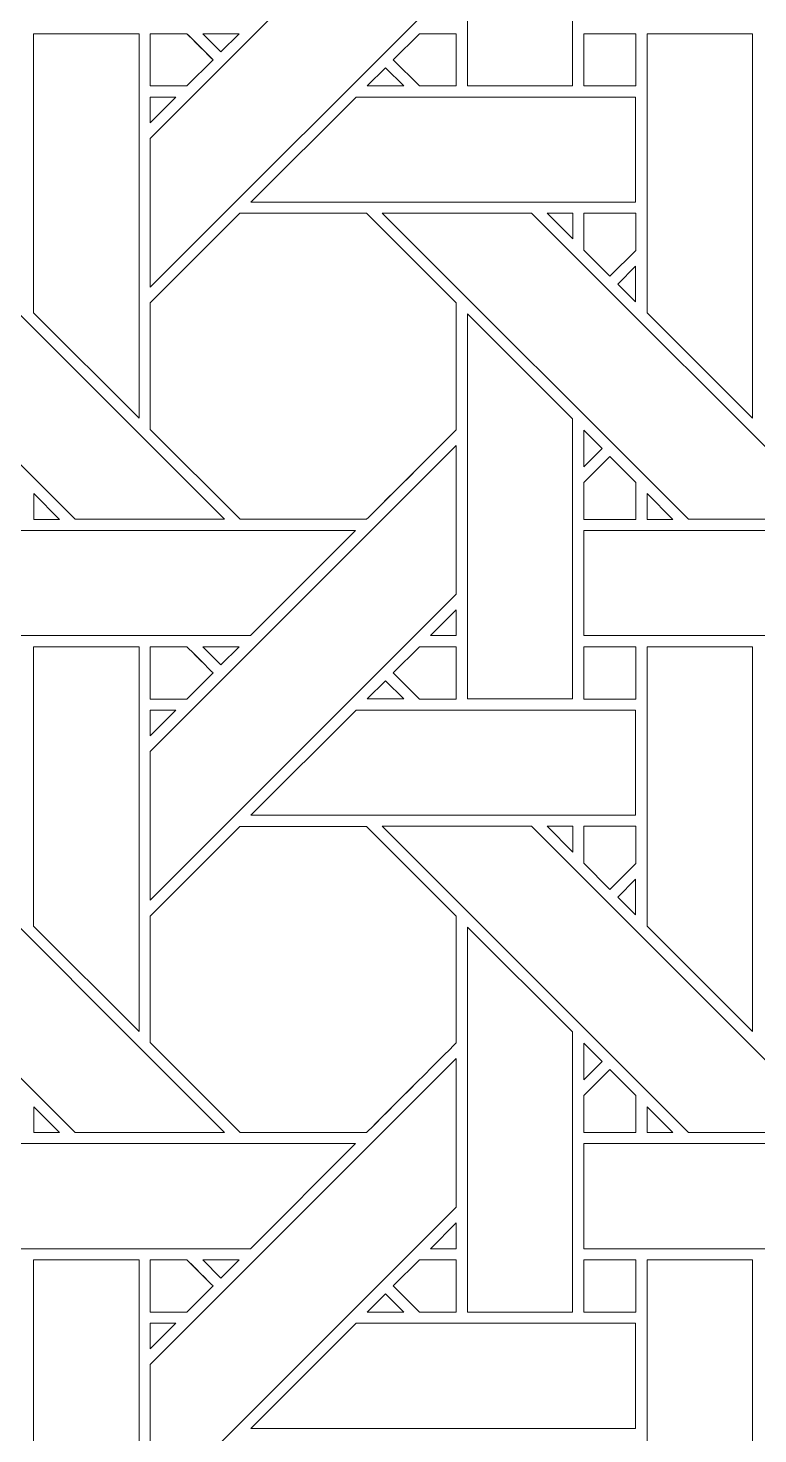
# Model space of a CAD drawing. Header units: inches. Extents: x 2.4 to 22.4, y -0.9 to 19.1.
# Drawn here: x 16.227 to 17.355, y 6.02 to 8.195 of the extents above; entities that cross this region are included whole.
import ezdxf

# ---------------------------------------------------------------- set-up
doc = ezdxf.new("R2010")
doc.units = ezdxf.units.IN
doc.header["$MEASUREMENT"] = 0
doc.layers.add('Design', color=7, linetype='Continuous', lineweight=0)

msp = doc.modelspace()

# ---------------------------------------------------------------- linework, layer by layer
at = {"layer": 'Design'}
for points, knots in [([(12.3829, 19.0948), (6.86, 19.0948), (2.3829, 14.6176), (2.3829, 9.0948), (2.3829, 3.5719), (6.86, -0.9052), (12.3829, -0.9052), (17.9057, -0.9052), (22.3829, 3.5719), (22.3829, 9.0948), (22.3829, 14.6176), (17.9057, 19.0948), (12.3829, 19.0948)], [0, 0, 0, 0, 1, 1, 1, 2, 2, 2, 3, 3, 3, 4, 4, 4, 4]), ([(12.3829, 17.972), (7.4801, 17.972), (3.5056, 13.9975), (3.5056, 9.0948), (3.5056, 4.192), (7.4801, 0.2175), (12.3829, 0.2175), (17.2856, 0.2175), (21.2601, 4.192), (21.2601, 9.0948), (21.2601, 13.9975), (17.2856, 17.972), (12.3829, 17.972)], [0, 0, 0, 0, 1, 1, 1, 2, 2, 2, 3, 3, 3, 4, 4, 4, 4]), ([(16.9061, 8.1057), (16.9061, 8.1057), (16.9061, 8.7015), (16.9061, 8.7015), (16.9061, 8.7015), (17.0689, 8.5394), (17.0689, 8.5394), (17.0689, 8.5394), (17.0689, 8.1057), (17.0689, 8.1057), (17.0689, 8.1057), (16.9061, 8.1057), (16.9061, 8.1057)], [0, 0, 0, 0, 1, 1, 1, 2, 2, 2, 3, 3, 3, 4, 4, 4, 4]), ([(16.889, 8.2679), (16.889, 8.2679), (16.4153, 7.7943), (16.4153, 7.7943), (16.4153, 7.7943), (16.4153, 8.0244), (16.4153, 8.0244), (16.4153, 8.0244), (16.889, 8.498), (16.889, 8.498), (16.889, 8.498), (16.889, 8.2679), (16.889, 8.2679)], [0, 0, 0, 0, 1, 1, 1, 2, 2, 2, 3, 3, 3, 4, 4, 4, 4]), ([(16.2352, 7.7543), (16.2352, 7.7543), (16.2352, 8.1865), (16.2352, 8.1865), (16.2352, 8.1865), (16.3982, 8.1865), (16.3982, 8.1865), (16.3982, 8.1865), (16.3982, 7.5914), (16.3982, 7.5914), (16.3982, 7.5914), (16.2352, 7.7543), (16.2352, 7.7543)], [0, 0, 0, 0, 1, 1, 1, 2, 2, 2, 3, 3, 3, 4, 4, 4, 4]), ([(16.4153, 8.1057), (16.4153, 8.1057), (16.4153, 8.1865), (16.4153, 8.1865), (16.4153, 8.1865), (16.4724, 8.1865), (16.4724, 8.1865), (16.4775, 8.1813), (16.5083, 8.1505), (16.5127, 8.1461), (16.5127, 8.1461), (16.4723, 8.1057), (16.4723, 8.1057), (16.4723, 8.1057), (16.4153, 8.1057), (16.4153, 8.1057)], [0, 0, 0, 0, 1, 1, 1, 2, 2, 2, 3, 3, 3, 4, 4, 4, 5, 5, 5, 5]), ([(16.5127, 8.1461), (16.5127, 8.1461), (16.4723, 8.1057), (16.4723, 8.1057), (16.4723, 8.1057), (16.4153, 8.1057), (16.4153, 8.1057), (16.4153, 8.1057), (16.4153, 8.1865), (16.4153, 8.1865), (16.4153, 8.1865), (16.4724, 8.1865), (16.4724, 8.1865), (16.4777, 8.1812), (16.5085, 8.1503), (16.5127, 8.1461)], [0, 0, 0, 0, 1, 1, 1, 2, 2, 2, 3, 3, 3, 4, 4, 4, 5, 5, 5, 5]), ([(16.4967, 8.1865), (16.4967, 8.1865), (16.5532, 8.1865), (16.5532, 8.1865), (16.5532, 8.1865), (16.5249, 8.1583), (16.5249, 8.1583), (16.5249, 8.1583), (16.4967, 8.1865), (16.4967, 8.1865)], [0, 0, 0, 0, 1, 1, 1, 2, 2, 2, 3, 3, 3, 3]), ([(16.8319, 8.1057), (16.8319, 8.1057), (16.7915, 8.1461), (16.7915, 8.1461), (16.7915, 8.1461), (16.832, 8.1865), (16.832, 8.1865), (16.832, 8.1865), (16.889, 8.1865), (16.889, 8.1865), (16.889, 8.1865), (16.889, 8.1057), (16.889, 8.1057), (16.889, 8.1057), (16.8319, 8.1057), (16.8319, 8.1057)], [0, 0, 0, 0, 1, 1, 1, 2, 2, 2, 3, 3, 3, 4, 4, 4, 5, 5, 5, 5]), ([(16.889, 8.1057), (16.889, 8.1057), (16.8319, 8.1057), (16.8319, 8.1057), (16.8319, 8.1057), (16.7915, 8.1461), (16.7915, 8.1461), (16.7915, 8.1461), (16.832, 8.1865), (16.832, 8.1865), (16.832, 8.1865), (16.889, 8.1865), (16.889, 8.1865), (16.889, 8.1865), (16.889, 8.1057), (16.889, 8.1057)], [0, 0, 0, 0, 1, 1, 1, 2, 2, 2, 3, 3, 3, 4, 4, 4, 5, 5, 5, 5]), ([(17.0862, 8.1057), (17.0862, 8.1057), (17.0862, 8.1865), (17.0862, 8.1865), (17.0862, 8.1865), (17.1665, 8.1865), (17.1665, 8.1865), (17.1665, 8.1865), (17.1665, 8.1057), (17.1665, 8.1057), (17.1665, 8.1057), (17.0862, 8.1057), (17.0862, 8.1057)], [0, 0, 0, 0, 1, 1, 1, 2, 2, 2, 3, 3, 3, 4, 4, 4, 4]), ([(17.0862, 8.1057), (17.0862, 8.1057), (17.0862, 8.1865), (17.0862, 8.1865), (17.0862, 8.1865), (17.1665, 8.1865), (17.1665, 8.1865), (17.1665, 8.1865), (17.1665, 8.1057), (17.1665, 8.1057), (17.1665, 8.1057), (17.0862, 8.1057), (17.0862, 8.1057)], [0, 0, 0, 0, 1, 1, 1, 2, 2, 2, 3, 3, 3, 4, 4, 4, 4]), ([(17.184, 7.7543), (17.184, 7.7543), (17.184, 8.1865), (17.184, 8.1865), (17.184, 8.1865), (17.3469, 8.1865), (17.3469, 8.1865), (17.3469, 8.1865), (17.3469, 7.5914), (17.3469, 7.5914), (17.3469, 7.5914), (17.184, 7.7543), (17.184, 7.7543)], [0, 0, 0, 0, 1, 1, 1, 2, 2, 2, 3, 3, 3, 4, 4, 4, 4]), ([(16.7794, 8.1339), (16.7794, 8.1339), (16.8076, 8.1057), (16.8076, 8.1057), (16.8076, 8.1057), (16.7511, 8.1057), (16.7511, 8.1057), (16.7511, 8.1057), (16.7794, 8.1339), (16.7794, 8.1339)], [0, 0, 0, 0, 1, 1, 1, 2, 2, 2, 3, 3, 3, 3]), ([(16.4551, 8.0885), (16.4551, 8.0885), (16.4153, 8.0487), (16.4153, 8.0487), (16.4153, 8.0487), (16.4153, 8.0885), (16.4153, 8.0885), (16.4153, 8.0885), (16.4551, 8.0885), (16.4551, 8.0885)], [0, 0, 0, 0, 1, 1, 1, 2, 2, 2, 3, 3, 3, 3]), ([(17.1664, 8.0885), (17.1664, 8.0885), (17.1664, 7.9257), (17.1664, 7.9257), (17.1664, 7.9257), (16.5711, 7.9257), (16.5711, 7.9257), (16.5711, 7.9257), (16.734, 8.0885), (16.734, 8.0885), (16.734, 8.0885), (17.1664, 8.0885), (17.1664, 8.0885)], [0, 0, 0, 0, 1, 1, 1, 2, 2, 2, 3, 3, 3, 4, 4, 4, 4]), ([(16.2993, 7.435), (16.2993, 7.435), (15.8257, 7.9086), (15.8257, 7.9086), (15.8257, 7.9086), (16.0567, 7.9086), (16.0567, 7.9086), (16.0567, 7.9086), (16.5303, 7.435), (16.5303, 7.435), (16.5303, 7.435), (16.2993, 7.435), (16.2993, 7.435)], [0, 0, 0, 0, 1, 1, 1, 2, 2, 2, 3, 3, 3, 4, 4, 4, 4]), ([(16.7503, 7.435), (16.7503, 7.435), (16.5546, 7.435), (16.5546, 7.435), (16.5546, 7.435), (16.4153, 7.5742), (16.4153, 7.5742), (16.4153, 7.5742), (16.4153, 7.7699), (16.4153, 7.7699), (16.4153, 7.7699), (16.554, 7.9086), (16.554, 7.9086), (16.554, 7.9086), (16.7502, 7.9086), (16.7502, 7.9086), (16.7502, 7.9086), (16.889, 7.7699), (16.889, 7.7699), (16.889, 7.7699), (16.889, 7.5737), (16.889, 7.5737), (16.8712, 7.5557), (16.7593, 7.444), (16.7503, 7.435)], [0, 0, 0, 0, 1, 1, 1, 2, 2, 2, 3, 3, 3, 4, 4, 4, 5, 5, 5, 6, 6, 6, 7, 7, 7, 8, 8, 8, 8]), ([(16.889, 7.5737), (16.8711, 7.5556), (16.7592, 7.4439), (16.7503, 7.435), (16.7503, 7.435), (16.5546, 7.435), (16.5546, 7.435), (16.5546, 7.435), (16.4153, 7.5742), (16.4153, 7.5742), (16.4153, 7.5742), (16.4153, 7.7699), (16.4153, 7.7699), (16.4153, 7.7699), (16.554, 7.9086), (16.554, 7.9086), (16.554, 7.9086), (16.7502, 7.9086), (16.7502, 7.9086), (16.7502, 7.9086), (16.889, 7.7699), (16.889, 7.7699), (16.889, 7.7699), (16.889, 7.5737), (16.889, 7.5737)], [0, 0, 0, 0, 1, 1, 1, 2, 2, 2, 3, 3, 3, 4, 4, 4, 5, 5, 5, 6, 6, 6, 7, 7, 7, 8, 8, 8, 8]), ([(17.248, 7.435), (17.248, 7.435), (16.7745, 7.9086), (16.7745, 7.9086), (16.7745, 7.9086), (17.0054, 7.9086), (17.0054, 7.9086), (17.0054, 7.9086), (17.479, 7.435), (17.479, 7.435), (17.479, 7.435), (17.248, 7.435), (17.248, 7.435)], [0, 0, 0, 0, 1, 1, 1, 2, 2, 2, 3, 3, 3, 4, 4, 4, 4]), ([(17.069, 7.9086), (17.069, 7.9086), (17.069, 7.8688), (17.069, 7.8688), (17.069, 7.8688), (17.0295, 7.9086), (17.0295, 7.9086), (17.0295, 7.9086), (17.069, 7.9086), (17.069, 7.9086)], [0, 0, 0, 0, 1, 1, 1, 2, 2, 2, 3, 3, 3, 3]), ([(17.1665, 7.9086), (17.1665, 7.9086), (17.1665, 7.851), (17.1665, 7.851), (17.1665, 7.851), (17.1265, 7.8111), (17.1265, 7.8111), (17.1265, 7.8111), (17.0862, 7.8514), (17.0862, 7.8514), (17.0862, 7.8514), (17.0862, 7.9086), (17.0862, 7.9086), (17.0862, 7.9086), (17.1665, 7.9086), (17.1665, 7.9086)], [0, 0, 0, 0, 1, 1, 1, 2, 2, 2, 3, 3, 3, 4, 4, 4, 5, 5, 5, 5]), ([(17.1265, 7.8111), (17.1265, 7.8111), (17.0862, 7.8514), (17.0862, 7.8514), (17.0862, 7.8514), (17.0862, 7.9086), (17.0862, 7.9086), (17.0862, 7.9086), (17.1665, 7.9086), (17.1665, 7.9086), (17.1665, 7.9086), (17.1665, 7.851), (17.1665, 7.851), (17.1665, 7.851), (17.1265, 7.8111), (17.1265, 7.8111)], [0, 0, 0, 0, 1, 1, 1, 2, 2, 2, 3, 3, 3, 4, 4, 4, 5, 5, 5, 5]), ([(17.1664, 7.8268), (17.1664, 7.8268), (17.1664, 7.7716), (17.1664, 7.7716), (17.1664, 7.7716), (17.1387, 7.799), (17.1387, 7.799), (17.1387, 7.799), (17.1664, 7.8268), (17.1664, 7.8268)], [0, 0, 0, 0, 1, 1, 1, 2, 2, 2, 3, 3, 3, 3]), ([(16.9061, 7.157), (16.9061, 7.157), (16.9061, 7.7528), (16.9061, 7.7528), (16.9061, 7.7528), (17.0689, 7.5906), (17.0689, 7.5906), (17.0689, 7.5906), (17.0689, 7.157), (17.0689, 7.157), (17.0689, 7.157), (16.9061, 7.157), (16.9061, 7.157)], [0, 0, 0, 0, 1, 1, 1, 2, 2, 2, 3, 3, 3, 4, 4, 4, 4]), ([(17.0862, 7.5164), (17.0862, 7.5164), (17.0862, 7.5732), (17.0862, 7.5732), (17.0862, 7.5732), (17.1144, 7.5446), (17.1144, 7.5446), (17.1144, 7.5446), (17.0862, 7.5164), (17.0862, 7.5164)], [0, 0, 0, 0, 1, 1, 1, 2, 2, 2, 3, 3, 3, 3]), ([(16.889, 7.3192), (16.889, 7.3192), (16.4153, 6.8455), (16.4153, 6.8455), (16.4153, 6.8455), (16.4153, 7.0756), (16.4153, 7.0756), (16.4153, 7.0756), (16.889, 7.5492), (16.889, 7.5492), (16.889, 7.5492), (16.889, 7.3192), (16.889, 7.3192)], [0, 0, 0, 0, 1, 1, 1, 2, 2, 2, 3, 3, 3, 4, 4, 4, 4]), ([(17.0862, 7.4347), (17.0862, 7.4347), (17.0862, 7.492), (17.0862, 7.492), (17.0862, 7.492), (17.1265, 7.5323), (17.1265, 7.5323), (17.1265, 7.5323), (17.1669, 7.492), (17.1669, 7.492), (17.1669, 7.492), (17.1669, 7.4347), (17.1669, 7.4347), (17.1669, 7.4347), (17.0862, 7.4347), (17.0862, 7.4347)], [0, 0, 0, 0, 1, 1, 1, 2, 2, 2, 3, 3, 3, 4, 4, 4, 5, 5, 5, 5]), ([(17.1265, 7.5323), (17.1265, 7.5323), (17.1669, 7.492), (17.1669, 7.492), (17.1669, 7.492), (17.1669, 7.4347), (17.1669, 7.4347), (17.1669, 7.4347), (17.0862, 7.4347), (17.0862, 7.4347), (17.0862, 7.4347), (17.0862, 7.492), (17.0862, 7.492), (17.0862, 7.492), (17.1265, 7.5323), (17.1265, 7.5323)], [0, 0, 0, 0, 1, 1, 1, 2, 2, 2, 3, 3, 3, 4, 4, 4, 5, 5, 5, 5]), ([(16.2354, 7.4349), (16.2354, 7.4349), (16.2354, 7.4747), (16.2354, 7.4747), (16.2354, 7.4747), (16.2751, 7.4349), (16.2751, 7.4349), (16.2751, 7.4349), (16.2354, 7.4349), (16.2354, 7.4349)], [0, 0, 0, 0, 1, 1, 1, 2, 2, 2, 3, 3, 3, 3]), ([(17.1841, 7.4349), (17.1841, 7.4349), (17.1841, 7.4747), (17.1841, 7.4747), (17.1841, 7.4747), (17.2238, 7.4349), (17.2238, 7.4349), (17.2238, 7.4349), (17.1841, 7.4349), (17.1841, 7.4349)], [0, 0, 0, 0, 1, 1, 1, 2, 2, 2, 3, 3, 3, 3]), ([(16.5704, 7.255), (16.5704, 7.255), (16.1375, 7.255), (16.1375, 7.255), (16.1375, 7.255), (16.1375, 7.4177), (16.1375, 7.4177), (16.1375, 7.4177), (16.7332, 7.4177), (16.7332, 7.4177), (16.7332, 7.4177), (16.5704, 7.255), (16.5704, 7.255)], [0, 0, 0, 0, 1, 1, 1, 2, 2, 2, 3, 3, 3, 4, 4, 4, 4]), ([(17.5191, 7.255), (17.5191, 7.255), (17.0862, 7.255), (17.0862, 7.255), (17.0862, 7.255), (17.0862, 7.4177), (17.0862, 7.4177), (17.0862, 7.4177), (17.6819, 7.4177), (17.6819, 7.4177), (17.6819, 7.4177), (17.5191, 7.255), (17.5191, 7.255)], [0, 0, 0, 0, 1, 1, 1, 2, 2, 2, 3, 3, 3, 4, 4, 4, 4]), ([(16.889, 7.2948), (16.889, 7.2948), (16.889, 7.255), (16.889, 7.255), (16.889, 7.255), (16.8492, 7.255), (16.8492, 7.255), (16.8492, 7.255), (16.889, 7.2948), (16.889, 7.2948)], [0, 0, 0, 0, 1, 1, 1, 2, 2, 2, 3, 3, 3, 3]), ([(16.2352, 6.8055), (16.2352, 6.8055), (16.2352, 7.2377), (16.2352, 7.2377), (16.2352, 7.2377), (16.3982, 7.2377), (16.3982, 7.2377), (16.3982, 7.2377), (16.3982, 6.6426), (16.3982, 6.6426), (16.3982, 6.6426), (16.2352, 6.8055), (16.2352, 6.8055)], [0, 0, 0, 0, 1, 1, 1, 2, 2, 2, 3, 3, 3, 4, 4, 4, 4]), ([(16.4153, 7.1569), (16.4153, 7.1569), (16.4153, 7.2377), (16.4153, 7.2377), (16.4153, 7.2377), (16.4724, 7.2377), (16.4724, 7.2377), (16.4775, 7.2326), (16.5083, 7.2018), (16.5127, 7.1974), (16.5127, 7.1974), (16.4723, 7.1569), (16.4723, 7.1569), (16.4723, 7.1569), (16.4153, 7.1569), (16.4153, 7.1569)], [0, 0, 0, 0, 1, 1, 1, 2, 2, 2, 3, 3, 3, 4, 4, 4, 5, 5, 5, 5]), ([(16.5127, 7.1974), (16.5127, 7.1974), (16.4723, 7.1569), (16.4723, 7.1569), (16.4723, 7.1569), (16.4153, 7.1569), (16.4153, 7.1569), (16.4153, 7.1569), (16.4153, 7.2377), (16.4153, 7.2377), (16.4153, 7.2377), (16.4724, 7.2377), (16.4724, 7.2377), (16.4777, 7.2324), (16.5085, 7.2016), (16.5127, 7.1974)], [0, 0, 0, 0, 1, 1, 1, 2, 2, 2, 3, 3, 3, 4, 4, 4, 5, 5, 5, 5]), ([(16.4967, 7.2377), (16.4967, 7.2377), (16.5532, 7.2377), (16.5532, 7.2377), (16.5532, 7.2377), (16.5249, 7.2096), (16.5249, 7.2096), (16.5249, 7.2096), (16.4967, 7.2377), (16.4967, 7.2377)], [0, 0, 0, 0, 1, 1, 1, 2, 2, 2, 3, 3, 3, 3]), ([(16.8319, 7.1569), (16.8319, 7.1569), (16.7915, 7.1973), (16.7915, 7.1973), (16.7915, 7.1973), (16.832, 7.2377), (16.832, 7.2377), (16.832, 7.2377), (16.889, 7.2377), (16.889, 7.2377), (16.889, 7.2377), (16.889, 7.1569), (16.889, 7.1569), (16.889, 7.1569), (16.8319, 7.1569), (16.8319, 7.1569)], [0, 0, 0, 0, 1, 1, 1, 2, 2, 2, 3, 3, 3, 4, 4, 4, 5, 5, 5, 5]), ([(16.889, 7.1569), (16.889, 7.1569), (16.8319, 7.1569), (16.8319, 7.1569), (16.8319, 7.1569), (16.7915, 7.1973), (16.7915, 7.1973), (16.7915, 7.1973), (16.832, 7.2377), (16.832, 7.2377), (16.832, 7.2377), (16.889, 7.2377), (16.889, 7.2377), (16.889, 7.2377), (16.889, 7.1569), (16.889, 7.1569)], [0, 0, 0, 0, 1, 1, 1, 2, 2, 2, 3, 3, 3, 4, 4, 4, 5, 5, 5, 5]), ([(17.0862, 7.1569), (17.0862, 7.1569), (17.0862, 7.2377), (17.0862, 7.2377), (17.0862, 7.2377), (17.1665, 7.2377), (17.1665, 7.2377), (17.1665, 7.2377), (17.1665, 7.1569), (17.1665, 7.1569), (17.1665, 7.1569), (17.0862, 7.1569), (17.0862, 7.1569)], [0, 0, 0, 0, 1, 1, 1, 2, 2, 2, 3, 3, 3, 4, 4, 4, 4]), ([(17.0862, 7.1569), (17.0862, 7.1569), (17.0862, 7.2377), (17.0862, 7.2377), (17.0862, 7.2377), (17.1665, 7.2377), (17.1665, 7.2377), (17.1665, 7.2377), (17.1665, 7.1569), (17.1665, 7.1569), (17.1665, 7.1569), (17.0862, 7.1569), (17.0862, 7.1569)], [0, 0, 0, 0, 1, 1, 1, 2, 2, 2, 3, 3, 3, 4, 4, 4, 4]), ([(17.184, 6.8055), (17.184, 6.8055), (17.184, 7.2377), (17.184, 7.2377), (17.184, 7.2377), (17.3469, 7.2377), (17.3469, 7.2377), (17.3469, 7.2377), (17.3469, 6.6426), (17.3469, 6.6426), (17.3469, 6.6426), (17.184, 6.8055), (17.184, 6.8055)], [0, 0, 0, 0, 1, 1, 1, 2, 2, 2, 3, 3, 3, 4, 4, 4, 4]), ([(16.7794, 7.1852), (16.7794, 7.1852), (16.8076, 7.157), (16.8076, 7.157), (16.8076, 7.157), (16.7511, 7.157), (16.7511, 7.157), (16.7511, 7.157), (16.7794, 7.1852), (16.7794, 7.1852)], [0, 0, 0, 0, 1, 1, 1, 2, 2, 2, 3, 3, 3, 3]), ([(16.4551, 7.1398), (16.4551, 7.1398), (16.4153, 7.1), (16.4153, 7.1), (16.4153, 7.1), (16.4153, 7.1398), (16.4153, 7.1398), (16.4153, 7.1398), (16.4551, 7.1398), (16.4551, 7.1398)], [0, 0, 0, 0, 1, 1, 1, 2, 2, 2, 3, 3, 3, 3]), ([(17.1664, 7.1398), (17.1664, 7.1398), (17.1664, 6.977), (17.1664, 6.977), (17.1664, 6.977), (16.5711, 6.977), (16.5711, 6.977), (16.5711, 6.977), (16.734, 7.1398), (16.734, 7.1398), (16.734, 7.1398), (17.1664, 7.1398), (17.1664, 7.1398)], [0, 0, 0, 0, 1, 1, 1, 2, 2, 2, 3, 3, 3, 4, 4, 4, 4]), ([(16.2993, 6.4862), (16.2993, 6.4862), (15.8257, 6.9599), (15.8257, 6.9599), (15.8257, 6.9599), (16.0567, 6.9599), (16.0567, 6.9599), (16.0567, 6.9599), (16.5303, 6.4862), (16.5303, 6.4862), (16.5303, 6.4862), (16.2993, 6.4862), (16.2993, 6.4862)], [0, 0, 0, 0, 1, 1, 1, 2, 2, 2, 3, 3, 3, 4, 4, 4, 4]), ([(16.7503, 6.4862), (16.7503, 6.4862), (16.5546, 6.4862), (16.5546, 6.4862), (16.5546, 6.4862), (16.4153, 6.6255), (16.4153, 6.6255), (16.4153, 6.6255), (16.4153, 6.8211), (16.4153, 6.8211), (16.4153, 6.8211), (16.554, 6.9598), (16.554, 6.9598), (16.554, 6.9598), (16.7502, 6.9598), (16.7502, 6.9598), (16.7502, 6.9598), (16.889, 6.8211), (16.889, 6.8211), (16.889, 6.8211), (16.889, 6.6249), (16.889, 6.6249), (16.8712, 6.607), (16.7593, 6.4952), (16.7503, 6.4862)], [0, 0, 0, 0, 1, 1, 1, 2, 2, 2, 3, 3, 3, 4, 4, 4, 5, 5, 5, 6, 6, 6, 7, 7, 7, 8, 8, 8, 8]), ([(16.889, 6.6249), (16.8711, 6.6069), (16.7592, 6.4952), (16.7503, 6.4862), (16.7503, 6.4862), (16.5546, 6.4862), (16.5546, 6.4862), (16.5546, 6.4862), (16.4153, 6.6255), (16.4153, 6.6255), (16.4153, 6.6255), (16.4153, 6.8211), (16.4153, 6.8211), (16.4153, 6.8211), (16.554, 6.9598), (16.554, 6.9598), (16.554, 6.9598), (16.7502, 6.9598), (16.7502, 6.9598), (16.7502, 6.9598), (16.889, 6.8211), (16.889, 6.8211), (16.889, 6.8211), (16.889, 6.6249), (16.889, 6.6249)], [0, 0, 0, 0, 1, 1, 1, 2, 2, 2, 3, 3, 3, 4, 4, 4, 5, 5, 5, 6, 6, 6, 7, 7, 7, 8, 8, 8, 8]), ([(17.248, 6.4862), (17.248, 6.4862), (16.7745, 6.9599), (16.7745, 6.9599), (16.7745, 6.9599), (17.0054, 6.9599), (17.0054, 6.9599), (17.0054, 6.9599), (17.479, 6.4862), (17.479, 6.4862), (17.479, 6.4862), (17.248, 6.4862), (17.248, 6.4862)], [0, 0, 0, 0, 1, 1, 1, 2, 2, 2, 3, 3, 3, 4, 4, 4, 4]), ([(17.069, 6.9599), (17.069, 6.9599), (17.069, 6.92), (17.069, 6.92), (17.069, 6.92), (17.0295, 6.9599), (17.0295, 6.9599), (17.0295, 6.9599), (17.069, 6.9599), (17.069, 6.9599)], [0, 0, 0, 0, 1, 1, 1, 2, 2, 2, 3, 3, 3, 3]), ([(17.1665, 6.9599), (17.1665, 6.9599), (17.1665, 6.9023), (17.1665, 6.9023), (17.1665, 6.9023), (17.1265, 6.8623), (17.1265, 6.8623), (17.1265, 6.8623), (17.0862, 6.9027), (17.0862, 6.9027), (17.0862, 6.9027), (17.0862, 6.9599), (17.0862, 6.9599), (17.0862, 6.9599), (17.1665, 6.9599), (17.1665, 6.9599)], [0, 0, 0, 0, 1, 1, 1, 2, 2, 2, 3, 3, 3, 4, 4, 4, 5, 5, 5, 5]), ([(17.1265, 6.8623), (17.1265, 6.8623), (17.0862, 6.9027), (17.0862, 6.9027), (17.0862, 6.9027), (17.0862, 6.9599), (17.0862, 6.9599), (17.0862, 6.9599), (17.1665, 6.9599), (17.1665, 6.9599), (17.1665, 6.9599), (17.1665, 6.9023), (17.1665, 6.9023), (17.1665, 6.9023), (17.1265, 6.8623), (17.1265, 6.8623)], [0, 0, 0, 0, 1, 1, 1, 2, 2, 2, 3, 3, 3, 4, 4, 4, 5, 5, 5, 5]), ([(17.1664, 6.878), (17.1664, 6.878), (17.1664, 6.8229), (17.1664, 6.8229), (17.1664, 6.8229), (17.1387, 6.8503), (17.1387, 6.8503), (17.1387, 6.8503), (17.1664, 6.878), (17.1664, 6.878)], [0, 0, 0, 0, 1, 1, 1, 2, 2, 2, 3, 3, 3, 3]), ([(16.9061, 6.2082), (16.9061, 6.2082), (16.9061, 6.8041), (16.9061, 6.8041), (16.9061, 6.8041), (17.0689, 6.6419), (17.0689, 6.6419), (17.0689, 6.6419), (17.0689, 6.2082), (17.0689, 6.2082), (17.0689, 6.2082), (16.9061, 6.2082), (16.9061, 6.2082)], [0, 0, 0, 0, 1, 1, 1, 2, 2, 2, 3, 3, 3, 4, 4, 4, 4]), ([(17.0862, 6.5677), (17.0862, 6.5677), (17.0862, 6.6244), (17.0862, 6.6244), (17.0862, 6.6244), (17.1144, 6.5958), (17.1144, 6.5958), (17.1144, 6.5958), (17.0862, 6.5677), (17.0862, 6.5677)], [0, 0, 0, 0, 1, 1, 1, 2, 2, 2, 3, 3, 3, 3]), ([(16.4153, 6.1269), (16.4153, 6.1269), (16.889, 6.6005), (16.889, 6.6005), (16.889, 6.6005), (16.889, 6.3705), (16.889, 6.3705), (16.889, 6.3705), (16.4153, 5.8968), (16.4153, 5.8968), (16.4153, 5.8968), (16.4153, 6.1269), (16.4153, 6.1269)], [0, 0, 0, 0, 1, 1, 1, 2, 2, 2, 3, 3, 3, 4, 4, 4, 4]), ([(17.0862, 6.486), (17.0862, 6.486), (17.0862, 6.5433), (17.0862, 6.5433), (17.0862, 6.5433), (17.1265, 6.5836), (17.1265, 6.5836), (17.1265, 6.5836), (17.1669, 6.5433), (17.1669, 6.5433), (17.1669, 6.5433), (17.1669, 6.486), (17.1669, 6.486), (17.1669, 6.486), (17.0862, 6.486), (17.0862, 6.486)], [0, 0, 0, 0, 1, 1, 1, 2, 2, 2, 3, 3, 3, 4, 4, 4, 5, 5, 5, 5]), ([(17.1265, 6.5836), (17.1265, 6.5836), (17.1669, 6.5433), (17.1669, 6.5433), (17.1669, 6.5433), (17.1669, 6.486), (17.1669, 6.486), (17.1669, 6.486), (17.0862, 6.486), (17.0862, 6.486), (17.0862, 6.486), (17.0862, 6.5433), (17.0862, 6.5433), (17.0862, 6.5433), (17.1265, 6.5836), (17.1265, 6.5836)], [0, 0, 0, 0, 1, 1, 1, 2, 2, 2, 3, 3, 3, 4, 4, 4, 5, 5, 5, 5]), ([(16.2354, 6.4862), (16.2354, 6.4862), (16.2354, 6.526), (16.2354, 6.526), (16.2354, 6.526), (16.2751, 6.4862), (16.2751, 6.4862), (16.2751, 6.4862), (16.2354, 6.4862), (16.2354, 6.4862)], [0, 0, 0, 0, 1, 1, 1, 2, 2, 2, 3, 3, 3, 3]), ([(17.1841, 6.4862), (17.1841, 6.4862), (17.1841, 6.526), (17.1841, 6.526), (17.1841, 6.526), (17.2238, 6.4862), (17.2238, 6.4862), (17.2238, 6.4862), (17.1841, 6.4862), (17.1841, 6.4862)], [0, 0, 0, 0, 1, 1, 1, 2, 2, 2, 3, 3, 3, 3]), ([(16.1375, 6.3063), (16.1375, 6.3063), (16.1375, 6.469), (16.1375, 6.469), (16.1375, 6.469), (16.7332, 6.469), (16.7332, 6.469), (16.7332, 6.469), (16.5704, 6.3063), (16.5704, 6.3063), (16.5704, 6.3063), (16.1375, 6.3063), (16.1375, 6.3063)], [0, 0, 0, 0, 1, 1, 1, 2, 2, 2, 3, 3, 3, 4, 4, 4, 4]), ([(17.0862, 6.3063), (17.0862, 6.3063), (17.0862, 6.469), (17.0862, 6.469), (17.0862, 6.469), (17.6819, 6.469), (17.6819, 6.469), (17.6819, 6.469), (17.5191, 6.3063), (17.5191, 6.3063), (17.5191, 6.3063), (17.0862, 6.3063), (17.0862, 6.3063)], [0, 0, 0, 0, 1, 1, 1, 2, 2, 2, 3, 3, 3, 4, 4, 4, 4]), ([(16.889, 6.3461), (16.889, 6.3461), (16.889, 6.3063), (16.889, 6.3063), (16.889, 6.3063), (16.8492, 6.3063), (16.8492, 6.3063), (16.8492, 6.3063), (16.889, 6.3461), (16.889, 6.3461)], [0, 0, 0, 0, 1, 1, 1, 2, 2, 2, 3, 3, 3, 3]), ([(16.3982, 6.289), (16.3982, 6.289), (16.3982, 5.6939), (16.3982, 5.6939), (16.3982, 5.6939), (16.2352, 5.8568), (16.2352, 5.8568), (16.2352, 5.8568), (16.2352, 6.289), (16.2352, 6.289), (16.2352, 6.289), (16.3982, 6.289), (16.3982, 6.289)], [0, 0, 0, 0, 1, 1, 1, 2, 2, 2, 3, 3, 3, 4, 4, 4, 4]), ([(16.4153, 6.2082), (16.4153, 6.2082), (16.4153, 6.289), (16.4153, 6.289), (16.4153, 6.289), (16.4724, 6.289), (16.4724, 6.289), (16.4775, 6.2839), (16.5083, 6.2531), (16.5127, 6.2486), (16.5127, 6.2486), (16.4723, 6.2082), (16.4723, 6.2082), (16.4723, 6.2082), (16.4153, 6.2082), (16.4153, 6.2082)], [0, 0, 0, 0, 1, 1, 1, 2, 2, 2, 3, 3, 3, 4, 4, 4, 5, 5, 5, 5]), ([(16.4153, 6.2082), (16.4153, 6.2082), (16.4153, 6.289), (16.4153, 6.289), (16.4153, 6.289), (16.4724, 6.289), (16.4724, 6.289), (16.4777, 6.2837), (16.5085, 6.2528), (16.5127, 6.2486), (16.5127, 6.2486), (16.4723, 6.2082), (16.4723, 6.2082), (16.4723, 6.2082), (16.4153, 6.2082), (16.4153, 6.2082)], [0, 0, 0, 0, 1, 1, 1, 2, 2, 2, 3, 3, 3, 4, 4, 4, 5, 5, 5, 5]), ([(16.4967, 6.289), (16.4967, 6.289), (16.5532, 6.289), (16.5532, 6.289), (16.5532, 6.289), (16.5249, 6.2608), (16.5249, 6.2608), (16.5249, 6.2608), (16.4967, 6.289), (16.4967, 6.289)], [0, 0, 0, 0, 1, 1, 1, 2, 2, 2, 3, 3, 3, 3]), ([(16.8319, 6.2082), (16.8319, 6.2082), (16.7915, 6.2486), (16.7915, 6.2486), (16.7915, 6.2486), (16.832, 6.289), (16.832, 6.289), (16.832, 6.289), (16.889, 6.289), (16.889, 6.289), (16.889, 6.289), (16.889, 6.2082), (16.889, 6.2082), (16.889, 6.2082), (16.8319, 6.2082), (16.8319, 6.2082)], [0, 0, 0, 0, 1, 1, 1, 2, 2, 2, 3, 3, 3, 4, 4, 4, 5, 5, 5, 5]), ([(16.7915, 6.2486), (16.7915, 6.2486), (16.832, 6.289), (16.832, 6.289), (16.832, 6.289), (16.889, 6.289), (16.889, 6.289), (16.889, 6.289), (16.889, 6.2082), (16.889, 6.2082), (16.889, 6.2082), (16.8319, 6.2082), (16.8319, 6.2082), (16.8319, 6.2082), (16.7915, 6.2486), (16.7915, 6.2486)], [0, 0, 0, 0, 1, 1, 1, 2, 2, 2, 3, 3, 3, 4, 4, 4, 5, 5, 5, 5]), ([(17.0862, 6.2082), (17.0862, 6.2082), (17.0862, 6.289), (17.0862, 6.289), (17.0862, 6.289), (17.1665, 6.289), (17.1665, 6.289), (17.1665, 6.289), (17.1665, 6.2082), (17.1665, 6.2082), (17.1665, 6.2082), (17.0862, 6.2082), (17.0862, 6.2082)], [0, 0, 0, 0, 1, 1, 1, 2, 2, 2, 3, 3, 3, 4, 4, 4, 4]), ([(17.0862, 6.2082), (17.0862, 6.2082), (17.0862, 6.289), (17.0862, 6.289), (17.0862, 6.289), (17.1665, 6.289), (17.1665, 6.289), (17.1665, 6.289), (17.1665, 6.2082), (17.1665, 6.2082), (17.1665, 6.2082), (17.0862, 6.2082), (17.0862, 6.2082)], [0, 0, 0, 0, 1, 1, 1, 2, 2, 2, 3, 3, 3, 4, 4, 4, 4]), ([(17.3469, 6.289), (17.3469, 6.289), (17.3469, 5.6939), (17.3469, 5.6939), (17.3469, 5.6939), (17.184, 5.8568), (17.184, 5.8568), (17.184, 5.8568), (17.184, 6.289), (17.184, 6.289), (17.184, 6.289), (17.3469, 6.289), (17.3469, 6.289)], [0, 0, 0, 0, 1, 1, 1, 2, 2, 2, 3, 3, 3, 4, 4, 4, 4]), ([(16.7794, 6.2365), (16.7794, 6.2365), (16.8076, 6.2082), (16.8076, 6.2082), (16.8076, 6.2082), (16.7511, 6.2082), (16.7511, 6.2082), (16.7511, 6.2082), (16.7794, 6.2365), (16.7794, 6.2365)], [0, 0, 0, 0, 1, 1, 1, 2, 2, 2, 3, 3, 3, 3]), ([(16.4551, 6.1911), (16.4551, 6.1911), (16.4153, 6.1513), (16.4153, 6.1513), (16.4153, 6.1513), (16.4153, 6.1911), (16.4153, 6.1911), (16.4153, 6.1911), (16.4551, 6.1911), (16.4551, 6.1911)], [0, 0, 0, 0, 1, 1, 1, 2, 2, 2, 3, 3, 3, 3]), ([(16.5711, 6.0283), (16.5711, 6.0283), (16.734, 6.1911), (16.734, 6.1911), (16.734, 6.1911), (17.1664, 6.1911), (17.1664, 6.1911), (17.1664, 6.1911), (17.1664, 6.0283), (17.1664, 6.0283), (17.1664, 6.0283), (16.5711, 6.0283), (16.5711, 6.0283)], [0, 0, 0, 0, 1, 1, 1, 2, 2, 2, 3, 3, 3, 4, 4, 4, 4])]:
    msp.add_open_spline(points, degree=3, knots=knots, dxfattribs=at)

doc.saveas('drawing.dxf')
